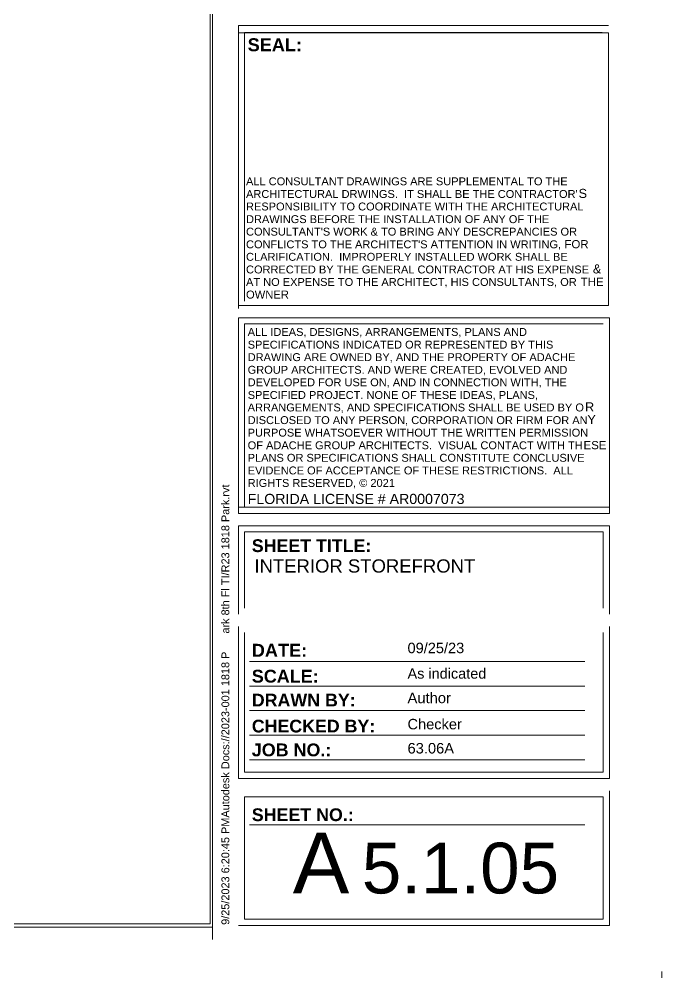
# Model space of a CAD drawing. Header units: inches. Extents: x -6061 to 13621, y -296 to 7483.
# Drawn here: x 1107.1 to 1420, y 2461.2 to 2928.1 of the extents above; entities that cross this region are included whole.
import ezdxf

# ---------------------------------------------------------------- set-up
doc = ezdxf.new("R2010")
doc.units = ezdxf.units.IN
doc.header["$MEASUREMENT"] = 0
doc.layers.get('0').update_dxf_attribs({"linetype": 'CONTINUOUS'})
doc.styles.add('Arial$001H0', font='arial.ttf')
doc.styles.add('Arial$101H0', font='arialbd.ttf')

msp = doc.modelspace()

# ---------------------------------------------------------------- linework, layer by layer
at = {"color": 7, "linetype": 'Continuous', "lineweight": 9, "true_color": 0x000007}
for p, q in [((1200.10972, 3588.19066), (1200.10972, 2487.58704)), ((1201.31108, 2485.98523), (1201.31108, 3589.79247)), ((1394.00882, 2925.04134), (1213.88529, 2925.04134)), ((1213.88529, 2925.04134), (1213.88529, 2787.2056)), ((1216.84864, 2790.72958), (1216.84864, 2921.51736)), ((1216.84864, 2921.51736), (1391.04547, 2921.51736)), ((1394.48936, 2782.72053), (1213.88529, 2782.72053)), ((1213.88529, 2782.72053), (1213.88529, 2687.33274)), ((1394.48936, 2687.33274), (1394.48936, 2782.72053)), ((1216.84864, 2690.37618), (1216.84864, 2779.67709)), ((1216.84864, 2779.67709), (1391.52601, 2779.67709)), ((1391.52601, 2690.37618), (1216.84864, 2690.37618)), ((1213.88529, 2687.33274), (1394.48936, 2687.33274)), ((1394.48936, 2681.32596), (1213.88529, 2681.32596)), ((1213.88529, 2681.32596), (1213.88529, 2638.31736)), ((1394.48936, 2638.31736), (1394.48936, 2681.32596)), ((1216.84864, 2641.28071), (1216.84864, 2678.36261)), ((1216.84864, 2678.36261), (1391.52601, 2678.36261)), ((1391.52601, 2678.36261), (1391.52601, 2641.28071)), ((1213.88529, 2632.31057), (1213.88529, 2558.30695)), ((1216.84864, 2561.35039), (1216.84864, 2629.34722)), ((1391.52601, 2629.34722), (1391.52601, 2561.35039)), ((1394.48936, 2558.30695), (1394.48936, 2632.31057)), ((1391.52601, 2561.35039), (1216.84864, 2561.35039)), ((1213.88529, 2558.30695), (1394.48936, 2558.30695)), ((1216.84864, 2489.74949), (1216.84864, 2549.33682)), ((1216.84864, 2549.33682), (1391.52601, 2549.33682)), ((1391.52601, 2549.33682), (1391.52601, 2489.74949)), ((1394.48936, 2486.78614), (1394.48936, 2552.30017)), ((1391.52601, 2489.74949), (1216.84864, 2489.74949)), ((-239.35679, 2485.98523), (1201.31108, 2485.98523)), ((1200.10972, 2487.58704), (-237.75498, 2487.58704)), ((1213.88529, 2486.78614), (1394.48936, 2486.78614))]:
    msp.add_line(p, q, dxfattribs=at)
at = {"color": 8, "linetype": 'Continuous', "lineweight": 9, "true_color": 0x7f7f7f}
for p, q in [((1213.88529, 2921.43727), (1394.00882, 2921.43727)), ((1213.88529, 2788.72732), (1213.88529, 2921.43727)), ((1394.00882, 2921.43727), (1394.00882, 2788.72732)), ((1394.00882, 2788.72732), (1213.88529, 2788.72732)), ((1213.88529, 2782.72053), (1394.48936, 2782.72053)), ((1213.88529, 2690.45627), (1213.88529, 2782.72053)), ((1394.48936, 2782.72053), (1394.48936, 2690.45627)), ((1394.48936, 2690.45627), (1213.88529, 2690.45627)), ((1213.88529, 2681.32596), (1394.48936, 2681.32596)), ((1213.88529, 2638.31736), (1213.88529, 2681.32596)), ((1394.48936, 2681.32596), (1394.48936, 2638.31736)), ((1213.88529, 2558.30695), (1213.88529, 2632.31057)), ((1394.48936, 2632.31057), (1394.48936, 2558.30695)), ((1219.33144, 2615.33139), (1382.47579, 2615.33139)), ((1219.33144, 2603.31781), (1382.47579, 2603.31781)), ((1219.33144, 2591.38433), (1382.47579, 2591.38433)), ((1219.33144, 2579.37075), (1382.47579, 2579.37075)), ((1219.33144, 2567.35718), (1382.47579, 2567.35718)), ((1394.48936, 2558.30695), (1213.88529, 2558.30695)), ((1394.48936, 2552.30017), (1394.48936, 2486.78614)), ((1219.33144, 2535.80152), (1382.47579, 2535.80152)), ((1201.31108, 2485.98523), (-245.36358, 2485.98523)), ((1201.31108, 2479.97845), (1201.31108, 2485.98523)), ((1394.48936, 2486.78614), (1213.88529, 2486.78614)), ((1420.03823, 2464.28071), (1420.03823, 2461.23727))]:
    msp.add_line(p, q, dxfattribs=at)

# ---------------------------------------------------------------- texts
at = {"color": 7, "true_color": 0x000007}
for s, height, style, p in [('SEAL:', 6.312805, 'Arial$101H0', (1218.36983, 2912.46704)), ('ALL CONSULTANT DRAWINGS ARE SUPPLEMENTAL TO THE', 3.8429493, 'Arial$001H0', (1217.56624, 2847.19328)), ("ARCHITECTURAL DRWINGS.  IT SHALL BE THE CONTRACTOR'", 3.8429623, 'Arial$001H0', (1217.56624, 2841.02632)), ('S ', 4.412982, 'Arial$001H0', (1379.51154, 2841.02632)), ('RESPONSIBILITY TO COORDINATE WITH THE ARCHITECTURAL', 3.8429465, 'Arial$001H0', (1217.5689, 2834.93944)), ('DRAWINGS BEFORE THE INSTALLATION OF ANY OF THE ', 3.8433302, 'Arial$001H0', (1217.5689, 2828.77248)), ("CONSULTANT'S WORK & TO BRING ANY DESCREPANCIES OR ", 3.8428401, 'Arial$001H0', (1217.5689, 2822.68561)), ("CONFLICTS TO THE ARCHITECT'S ATTENTION IN WRITING, ", 3.8428551, 'Arial$001H0', (1217.5689, 2816.51865)), ('FOR ', 3.981058, 'Arial$001H0', (1372.62383, 2816.51865)), ('CLARIFICATION.  IMPROPERLY INSTALLED WORK SHALL BE ', 3.8432359, 'Arial$001H0', (1217.5689, 2810.43178)), ('CORRECTED BY THE GENERAL CONTRACTOR AT HIS EXPENSE ', 3.8426369, 'Arial$001H0', (1217.5689, 2804.26482)), ('& ', 4.404327, 'Arial$001H0', (1386.4797, 2804.26482)), ('AT NO EXPENSE TO THE ARCHITECT, HIS CONSULTANTS, OR', 3.8425222, 'Arial$001H0', (1217.56625, 2798.17795)), (' THE ', 3.975272, 'Arial$001H0', (1379.03148, 2798.17795)), ('OWNER', 3.8993, 'Arial$001H0', (1217.5689, 2792.01099)), ('ALL IDEAS, DESIGNS, ARRANGEMENTS, PLANS AND ', 3.8427023, 'Arial$001H0', (1218.36975, 2773.83036)), ('SPECIFICATIONS INDICATED OR REPRESENTED BY THIS ', 3.843009, 'Arial$001H0', (1218.37241, 2767.66339)), ('DRAWING ARE OWNED BY, AND THE PROPERTY OF ADACHE ', 3.8424641, 'Arial$001H0', (1218.37241, 2761.57652)), ('GROUP ARCHITECTS. AND WERE CREATED, EVOLVED AND ', 3.8423773, 'Arial$001H0', (1218.37241, 2755.40955)), ('DEVELOPED FOR USE ON, AND IN CONNECTION WITH, THE ', 3.8426902, 'Arial$001H0', (1218.37241, 2749.32267)), ('SPECIFIED PROJECT. NONE OF THESE IDEAS, PLANS, ', 3.842743, 'Arial$001H0', (1218.37241, 2743.15571)), ('ARRANGEMENTS, AND SPECIFICATIONS SHALL BE USED BY O', 3.8423856, 'Arial$001H0', (1218.36975, 2737.06883)), ('R ', 4.427085, 'Arial$001H0', (1382.63822, 2737.06883)), ('DISCLOSED TO ANY PERSON, CORPORATION OR FIRM FOR AN', 3.8425652, 'Arial$001H0', (1218.37242, 2730.90187)), ('Y ', 4.468762, 'Arial$001H0', (1383.75924, 2730.90187)), ('PURPOSE WHATSOEVER WITHOUT THE WRITTEN PERMISSION ', 3.8429414, 'Arial$001H0', (1218.37242, 2724.81499)), ('OF ADACHE GROUP ARCHITECTS.  VISUAL CONTACT WITH TH', 3.8429741, 'Arial$001H0', (1218.37242, 2718.64803)), ('ESE ', 3.992677, 'Arial$001H0', (1381.91746, 2718.64803)), ('PLANS OR SPECIFICATIONS SHALL CONSTITUTE CONCLUSIVE', 3.8428703, 'Arial$001H0', (1218.37242, 2712.56115)), ('EVIDENCE OF ACCEPTANCE OF THESE RESTRICTIONS.  ALL ', 3.8429731, 'Arial$001H0', (1218.37242, 2706.39418)), ('RIGHTS RESERVED, © 2021', 3.8448029, 'Arial$001H0', (1218.37242, 2700.30731)), ('FLORIDA LICENSE # AR0007073', 4.9455335, 'Arial$001H0', (1218.36975, 2691.97791)), ('SHEET TITLE:', 6.1986798, 'Arial$101H0', (1220.37209, 2668.59155)), ('INTERIOR STOREFRONT', 6.4462919, 'Arial$001H0', (1221.65341, 2658.58018)), ('DATE:', 6.319214, 'Arial$101H0', (1220.37209, 2617.57392)), ('09/25/23', 5.076072, 'Arial$001H0', (1296.21778, 2619.33585)), ('SCALE:', 6.263845, 'Arial$101H0', (1220.37209, 2604.9997)), ('As indicated', 5.0425284, 'Arial$001H0', (1296.2111, 2606.92183)), ('Author', 5.129693, 'Arial$001H0', (1296.2111, 2594.98835)), ('DRAWN BY:', 6.211036, 'Arial$101H0', (1220.37209, 2593.38656)), ('CHECKED BY:', 6.1954497, 'Arial$101H0', (1220.37209, 2580.73226)), ('Checker', 5.080268, 'Arial$001H0', (1296.21778, 2582.25396)), ('JOB NO.:', 6.237866, 'Arial$101H0', (1220.37209, 2569.11916)), ('63.06A', 5.112349, 'Arial$001H0', (1296.21778, 2570.48067)), ('SHEET NO.:', 6.210032, 'Arial$101H0', (1220.37209, 2537.5635)), ('A', 29.56993, 'Arial$001H0', (1240.31463, 2502.32368)), ('5.1.05', 24.732976, 'Arial$001H0', (1273.95256, 2502.32368))]:
    msp.add_text(s, height=height, dxfattribs=dict(at, style=style)).set_placement(p)
at = {"color": 7, "true_color": 0x000007, "style": 'Arial$001H0'}
for s, height, p in [('ark 8th Fl TI/R23 1818 Park.rvt', 3.8023911, (1209.39966, 2628.86662)), ('9/25/2023 6:20:45 PMAutodesk Docs://2023-001 1818 P', 3.7989739, (1209.39966, 2487.0264))]:
    msp.add_text(s, height=height, rotation=90, dxfattribs=at).set_placement(p)

doc.saveas('drawing.dxf')
